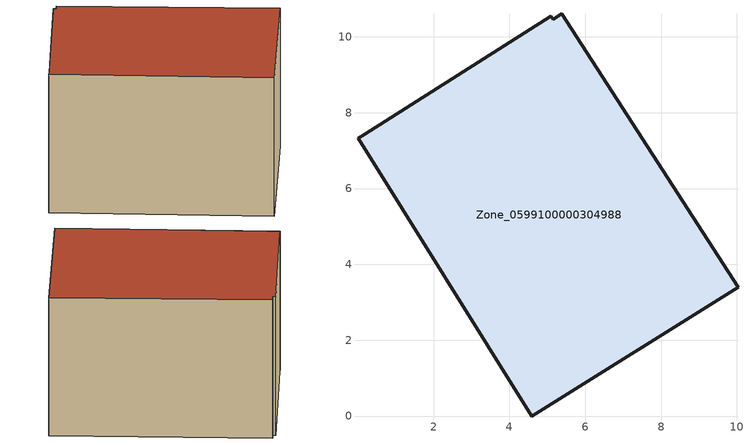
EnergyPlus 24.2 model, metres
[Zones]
Zone_0599100000304988
 floor ground (C_G): 10.03,3.39 4.59,0 0.02,7.33 0.19,7.43 5.09,10.54 5.15,10.46 5.38,10.6 z0
 wall outside (C_F): 4.59,0 10.03,3.39 5.38,10.6 5.15,10.46 5.09,10.54 0.19,7.43 0.02,7.33 4.59,0 z0:5.82
 roof outside (C_R): 5.38,10.6 5.15,10.46 5.09,10.54 0.19,7.43 0.02,7.33 4.59,0 10.03,3.39 z5.82
[BUILDING]
Pand.0599100000304988: North Axis=0; Terrain=City; Loads Convergence Tolerance Value=0.04; Temperature Convergence Tolerance Value=0.4; Solar Distribution=FullExterior; Maximum Number of Warmup Days=25; Minimum Number of Warmup Days=1
[Site:Location]
Rotterdam.The.Hague.AP_ZH_NLD Design_Conditions: Latitude=51.96; Longitude=4.45; Time Zone=1; Elevation=-4.5
[SITE:GROUNDTEMPERATURE:BUILDINGSURFACE]
18, 18, 18, 18, 18, 18, 18, 18, 18, 18, 18, 18
[MATERIAL] Thermal Absorptance=0.9; Solar Absorptance=0.7; Visible Absorptance=0.7
Name | Roughness | Thickness | Conductivity | Density | Specific Heat
G.TC.1965-1974 | MediumSmooth | 0.15 | 0.882353 | 540 | 1210
F.TC.1965-1974 | Rough | 0.3 | 0.697674 | 1920 | 840
R.TC.1965-1974 | MediumRough | 0.2 | 0.232558 | 1500 | 1000
[CONSTRUCTION]
C_G: G.TC.1965-1974
C_F: F.TC.1965-1974
C_R: R.TC.1965-1974
[ZONE]
Zone_0599100000304988: Type=1; Multiplier=1; Ceiling Height=Autocalculate; Volume=Autocalculate; Floor Area=autocalculate; Part of Total Floor Area=Yes
[ZONEINFILTRATION:DESIGNFLOWRATE]
Infil_Zone_0599100000304988: Zone or ZoneList or Space or SpaceList=Zone_0599100000304988; Schedule=AlwaysOn; Design Flow Rate Calculation Method=Flow/Area; Flow Rate per Floor Area=0.003; Constant Term Coefficient=1; Temperature Term Coefficient=0; Velocity Term Coefficient=0; Velocity Squared Term Coefficient=0
[HVACTEMPLATE:ZONE:IDEALLOADSAIRSYSTEM]
Zone_0599100000304988: Maximum Heating Supply Air Temperature=50; Minimum Cooling Supply Air Temperature=13; Maximum Heating Supply Air Humidity Ratio=0.0156; Minimum Cooling Supply Air Humidity Ratio=0.0077; Heating Limit=NoLimit; Cooling Limit=NoLimit; Dehumidification Control Type=ConstantSensibleHeatRatio; Cooling Sensible Heat Ratio=0.7; Dehumidification Setpoint=60; Humidification Control Type=None; Humidification Setpoint=30; Outdoor Air Method=None; Outdoor Air Flow Rate per Person=0.00944; Outdoor Air Flow Rate per Zone Floor Area=0; Outdoor Air Flow Rate per Zone=0; Demand Controlled Ventilation Type=None; Outdoor Air Economizer Type=NoEconomizer; Heat Recovery Type=None; Sensible Heat Recovery Effectiveness=0.7; Latent Heat Recovery Effectiveness=0.65
[ZONECONTROL:THERMOSTAT]
ThermostatControl_Zone_0599100000304988: Zone or ZoneList=Zone_0599100000304988; Control Type Schedule=DualSetpointControlType; Control 1=Thermostat_Zone_0599100000304988; Temperature Difference Between Cutout And Setpoint=0
[THERMOSTATSETPOINT:DUALSETPOINT]
Thermostat_Zone_0599100000304988: Heating Setpoint Temperature Schedule=HeatingSetpoint_Zone_0599100000304988; Cooling Setpoint Temperature Schedule=CoolingSetpoint_Zone_0599100000304988
[SCHEDULE:COMPACT]
HeatingSetpoint_Zone_0599100000304988: Through: 12/31, For: AllDays, Until: 24:00, 21
CoolingSetpoint_Zone_0599100000304988: Through: 12/31, For: AllDays, Until: 24:00, 24
DualSetpointControlType: Through: 12/31, For: AllDays, Until: 24:00, 4
AlwaysOn: Through: 12/31, For: AllDays, Until: 24:00, 1
